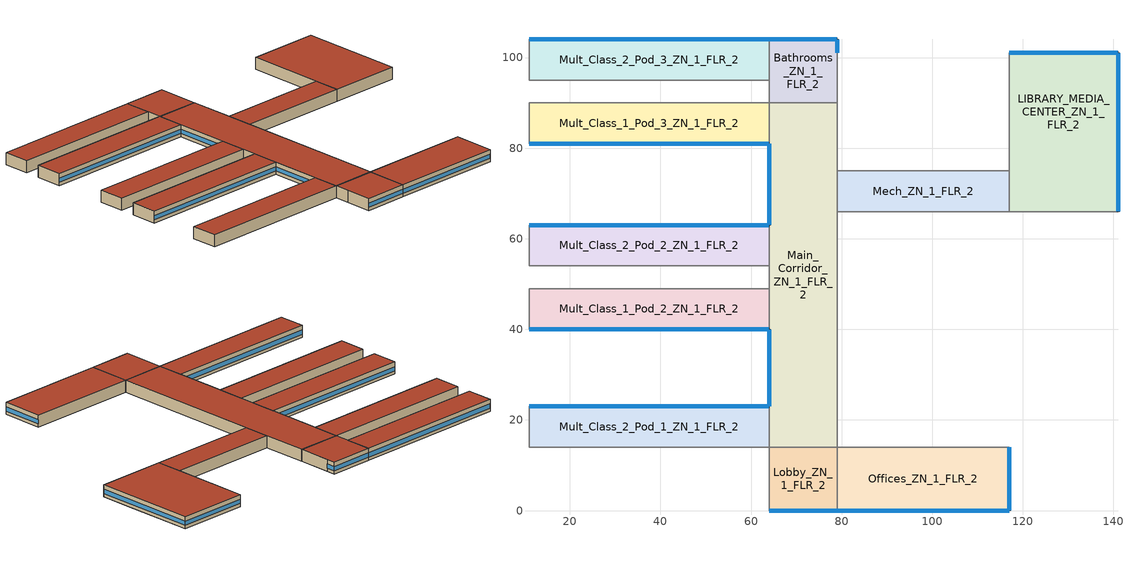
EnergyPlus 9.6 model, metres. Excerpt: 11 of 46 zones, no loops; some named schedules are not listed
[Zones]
Mult_Class_2_Pod_1_ZN_1_FLR_2
 floor to Mult_Class_2_Pod_1_ZN_1_FLR_1 (int_slab_floor): 11,23 64,23 64,14 11,14 z4
 wall outside (nonres_ext_wall): 64,23 11,23 z4:8
 wall to Corridor_Pod_1_ZN_1_FLR_2 (int_wall): 11,14 64,14 z4:8
 wall to Main_Corridor_ZN_1_FLR_2 (int_wall): 64,14 64,23 z4:8
 wall to Corner_Class_2_Pod_1_ZN_1_FLR_2 (int_wall): 11,23 11,14 z4:8
 window (NonresWindow_U_0.38_SHGC_0.38): 63.95,23 11.05,23 z5.1:6.5
 roof outside (nonres_roof): 11,14 64,14 64,23 11,23 z8
Mult_Class_1_Pod_2_ZN_1_FLR_2
 floor to Mult_Class_1_Pod_2_ZN_1_FLR_1 (int_slab_floor): 11,49 64,49 64,40 11,40 z4
 wall outside (nonres_ext_wall): 11,40 64,40 z4:8
 wall to Main_Corridor_ZN_1_FLR_2 (int_wall): 64,40 64,49 z4:8
 wall to Corridor_Pod_2_ZN_1_FLR_2 (int_wall): 64,49 11,49 z4:8
 wall to Corner_Class_1_Pod_2_ZN_1_FLR_2 (int_wall): 11,49 11,40 z4:8
 window (NonresWindow_U_0.38_SHGC_0.38): 11.05,40 63.95,40 z5.1:6.5
 roof outside (nonres_roof): 11,40 64,40 64,49 11,49 z8
Mult_Class_2_Pod_2_ZN_1_FLR_2
 floor to Mult_Class_2_Pod_2_ZN_1_FLR_1 (int_slab_floor): 11,63 64,63 64,54 11,54 z4
 wall outside (nonres_ext_wall): 64,63 11,63 z4:8
 wall to Corridor_Pod_2_ZN_1_FLR_2 (int_wall): 11,54 64,54 z4:8
 wall to Main_Corridor_ZN_1_FLR_2 (int_wall): 64,54 64,63 z4:8
 wall to Corner_Class_2_Pod_2_ZN_1_FLR_2 (int_wall): 11,63 11,54 z4:8
 window (NonresWindow_U_0.38_SHGC_0.38): 63.95,63 11.05,63 z5.1:6.5
 roof outside (nonres_roof): 11,54 64,54 64,63 11,63 z8
Mult_Class_1_Pod_3_ZN_1_FLR_2
 floor to Mult_Class_1_Pod_3_ZN_1_FLR_1 (int_slab_floor): 11,90 64,90 64,81 11,81 z4
 wall outside (nonres_ext_wall): 11,81 64,81 z4:8
 wall to Main_Corridor_ZN_1_FLR_2 (int_wall): 64,81 64,90 z4:8
 wall to Corridor_Pod_3_ZN_1_FLR_2 (int_wall): 64,90 11,90 z4:8
 wall to Corner_Class_1_Pod_3_ZN_1_FLR_2 (int_wall): 11,90 11,81 z4:8
 window (NonresWindow_U_0.38_SHGC_0.38): 11.05,81 63.95,81 z5.1:6.5
 roof outside (nonres_roof): 11,81 64,81 64,90 11,90 z8
Mult_Class_2_Pod_3_ZN_1_FLR_2
 floor to Mult_Class_2_Pod_3_ZN_1_FLR_1 (int_slab_floor): 11,104 64,104 64,95 11,95 z4
 wall outside (nonres_ext_wall): 64,104 11,104 z4:8
 wall to Corridor_Pod_3_ZN_1_FLR_2 (int_wall): 11,95 64,95 z4:8
 wall to Bathrooms_ZN_1_FLR_2 (int_wall): 64,95 64,104 z4:8
 wall to Corner_Class_2_Pod_3_ZN_1_FLR_2 (int_wall): 11,104 11,95 z4:8
 window (NonresWindow_U_0.38_SHGC_0.38): 63.95,104 11.05,104 z5.1:6.5
 roof outside (nonres_roof): 11,95 64,95 64,104 11,104 z8
Main_Corridor_ZN_1_FLR_2
 floor to Main_Corridor_ZN_1_FLR_1 (int_slab_floor): 64,90 79,90 79,14 64,14 z4
 wall outside (nonres_ext_wall): 64,81 64,63 / 64,40 64,23 z4:8
 wall to Lobby_ZN_1_FLR_2 (int_wall): 64,14 79,14 z4:8
 wall to Gym_ZN_1_FLR_1 (int_wall): 79,14 79,66 z4:8
 wall to Mech_ZN_1_FLR_2 (int_wall): 79,66 79,75 z4:8
 wall to Auditorium_ZN_1_FLR_1 (nonres_ext_wall): 79,75 79,90 z4:8
 wall to Bathrooms_ZN_1_FLR_2 (int_wall): 79,90 64,90 z4:8
 wall to Corridor_Pod_2_ZN_1_FLR_2 (int_wall): 64,54 64,49 z4:8
 window (NonresWindow_U_0.38_SHGC_0.38): 64,80.95 64,63.05 / 64,39.95 64,23.05 z5.1:6.51
 roof outside (nonres_roof): 64,14 79,14 79,90 64,90 z8
Lobby_ZN_1_FLR_2
 floor to Lobby_ZN_1_FLR_1 (int_slab_floor): 64,14 79,14 79,0 64,0 z4
 wall outside (nonres_ext_wall): 64,0 79,0 z4:8
 wall to Offices_ZN_1_FLR_2 (int_wall): 79,0 79,14 z4:8
 wall to Corridor_Pod_1_ZN_1_FLR_2 (int_wall): 64,14 64,9 z4:8
 wall to Mult_Class_1_Pod_1_ZN_1_FLR_2 (int_wall): 64,9 64,0 z4:8
 window (NonresWindow_U_0.38_SHGC_0.38): 64.05,0 78.95,0 z5.1:6.51
 roof outside (nonres_roof): 64,0 79,0 79,14 64,14 z8
Bathrooms_ZN_1_FLR_2
 floor to Bathrooms_ZN_1_FLR_1 (int_slab_floor): 64,104 79,104 79,90 64,90 z4
 wall outside (nonres_ext_wall): 79,101 79,104 64,104 z4:8
 wall to Auditorium_ZN_1_FLR_1 (nonres_ext_wall): 79,90 79,101 z4:8
 wall to Corridor_Pod_3_ZN_1_FLR_2 (int_wall): 64,95 64,90 z4:8
 window (NonresWindow_U_0.38_SHGC_0.38): 79,101.05 79,103.95 z5.1:6.55; 78.95,104 64.05,104 z5.1:6.51
 roof outside (nonres_roof): 64,90 79,90 79,104 64,104 z8
Offices_ZN_1_FLR_2
 floor to Offices_ZN_1_FLR_1 (int_slab_floor): 79,14 117,14 117,0 79,0 z4
 wall outside (nonres_ext_wall): 79,0 117,0 117,14 z4:8
 wall to Gym_ZN_1_FLR_1 (int_wall): 117,14 79,14 z4:8
 window (NonresWindow_U_0.38_SHGC_0.38): 79.05,0 116.95,0 z5.1:6.5; 117,0.05 117,13.95 z5.1:6.51
 roof outside (nonres_roof): 79,0 117,0 117,14 79,14 z8
LIBRARY_MEDIA_CENTER_ZN_1_FLR_2
 floor to Kitchen_ZN_1_FLR_1 (int_slab_floor): 117,75 141,75 141,66 117,66 z4
 floor to Cafeteria_ZN_1_FLR_1 (int_slab_floor): 117,101 141,101 141,75 117,75 z4
 wall outside (nonres_ext_wall): 141,66 141,101 117,101 z4:8
 wall to Aux_Gym_ZN_1_FLR_1 (int_wall): 117,66 141,66 z4:8
 wall to Mech_ZN_1_FLR_2 (int_wall): 117,75 117,66 z4:8
 wall to Auditorium_ZN_1_FLR_1 (int_wall): 117,101 117,75 z4:8
 window (NonresWindow_U_0.38_SHGC_0.38): 141,66.05 141,100.95 z5.1:6.5; 140.95,101 117.05,101 z5.1:6.51
 roof outside (nonres_roof): 117,66 141,66 141,101 117,101 z8
Mech_ZN_1_FLR_2
 floor to Mech_ZN_1_FLR_1 (int_slab_floor): 79,75 117,75 117,66 79,66 z4
 wall to Gym_ZN_1_FLR_1 (int_wall): 79,66 117,66 z4:8
 wall to Auditorium_ZN_1_FLR_1 (int_wall): 117,75 79,75 z4:8
 roof outside (nonres_roof): 79,66 117,66 117,75 79,75 z8
[Building]
SchoolSecondary: North Axis {deg}=0; Terrain=City; Loads Convergence Tolerance Value {W}=0.04; Temperature Convergence Tolerance Value {deltaC}=0.2; Solar Distribution=FullInteriorAndExterior; Maximum Number of Warmup Days=25; Minimum Number of Warmup Days=6
[Site:Location]
Denver-Aurora-Buckley.AFB_CO_USA WMO=724695: Latitude {deg}=39.72; Longitude {deg}=-104.75; Time Zone {hr}=-7; Elevation {m}=1726
[SizingPeriod:DesignDay] Day of Month=21; Dry-Bulb Temperature Range Modifier Type=DefaultMultipliers; Humidity Condition Type=Wetbulb; Barometric Pressure {Pa}=82237; Rain Indicator=No; Snow Indicator=No; Daylight Saving Time Indicator=No
Name | Month | Day Type | Maximum Dry-Bulb Temperature {C} | Daily Dry-Bulb Temperature Range {deltaC} | Wetbulb or DewPoint at Maximum Dry-Bulb {C} | Wind Speed {m/s} | Wind Direction {deg} | Solar Model Indicator | Sky Clearness | ASHRAE Clear Sky Optical Depth for Beam Irradiance (taub) | ASHRAE Clear Sky Optical Depth for Diffuse Irradiance (taud)
Denver-Aurora-Buckley.AFB_CO_USA Ann Htg 99.6% Condns DB | 12 | WinterDesignDay | -17.9 | 0 | -17.9 | 2.5 | 180 | ASHRAEClearSky | 0
Denver-Aurora-Buckley.AFB_CO_USA Ann Clg .4% Condns DB=>MWB | 7 | SummerDesignDay | 33.9 | 14.8 | 15 | 3.6 | 30 | ASHRAETau |  | 0.423 | 2.02
[Site:WaterMainsTemperature]
Calculation Method=CORRELATION; Annual Average Outdoor Air Temperature {C}=9.95; Maximum Difference In Monthly Average Outdoor Air Temperatures {deltaC}=23.7
[Site:GroundTemperature:FCfactorMethod]
7.1, 3, -1, 0.8, -0.2, 4.8, 6.1, 13.7, 22.2, 22.7, 21.7, 18.5
[Material:NoMass] Thermal Absorptance=0.9; Solar Absorptance=0.7
Name | Roughness | Thermal Resistance {m2-K/W} | Visible Absorptance
CP02 CARPET PAD | VeryRough | 0.21648 | 0.8
Nonres_Roof_Insulation | MediumSmooth | 5.30668 | 0.7
Nonres_Exterior_Wall_Insulation | MediumSmooth | 2.81828 | 0.7
[Construction]
InteriorFurnishings: Std Wood 6inch
int_wall: G01 13mm gypsum board, G01 13mm gypsum board
int_slab_floor: 100mm Normalweight concrete floor, CP02 CARPET PAD
nonres_roof: F13 Built-up roofing, Nonres_Roof_Insulation, F08 Metal surface
nonres_ext_wall: F07 25mm stucco, G01 16mm gypsum board, Nonres_Exterior_Wall_Insulation, G01 16mm gypsum board
NonresWindow_U_0.38_SHGC_0.38: Nonres Window Glazing Layer
[Material]
Name | Roughness | Thickness {m} | Conductivity {W/m-K} | Density {kg/m3} | Specific Heat {J/kg-K} | Thermal Absorptance | Solar Absorptance | Visible Absorptance
Std Wood 6inch | MediumSmooth | 0.15 | 0.12 | 540 | 1210 | 0.9 | 0.7 | 0.7
F07 25mm stucco | Smooth | 0.0254 | 0.72 | 1856 | 840 | 0.9 | 0.7 | 0.7
F08 Metal surface | Smooth | 0.0008 | 45.28 | 7824 | 500
F13 Built-up roofing | Rough | 0.0095 | 0.16 | 1120 | 1460 | 0.9 | 0.77
G01 13mm gypsum board | Smooth | 0.0127 | 0.16 | 800 | 1090 | 0.9 | 0.7 | 0.5
G01 16mm gypsum board | MediumSmooth | 0.0159 | 0.16 | 800 | 1090
100mm Normalweight concrete floor | MediumRough | 0.1016 | 2.31 | 2322 | 832
[WindowMaterial:SimpleGlazingSystem]
Nonres Window Glazing Layer: U-Factor {W/m2-K}=2.15774; Solar Heat Gain Coefficient=0.38; Visible Transmittance=0.418
[Zone] Type=1; Multiplier=1; Ceiling Height {m}=4; Floor Area {m2}=autocalculate; Part of Total Floor Area=Yes
Name | Volume {m3}
Mult_Class_2_Pod_1_ZN_1_FLR_2; Mult_Class_1_Pod_2_ZN_1_FLR_2; Mult_Class_2_Pod_2_ZN_1_FLR_2; Mult_Class_1_Pod_3_ZN_1_FLR_2; Mult_Class_2_Pod_3_ZN_1_FLR_2 | 1908
Main_Corridor_ZN_1_FLR_2 | 4560
Lobby_ZN_1_FLR_2; Bathrooms_ZN_1_FLR_2 | 840
Offices_ZN_1_FLR_2 | 2128
LIBRARY_MEDIA_CENTER_ZN_1_FLR_2 | 3360
Mech_ZN_1_FLR_2 | 1368
[InternalMass] Construction=InteriorFurnishings
Name | Zone or ZoneList | Surface Area {m2}
Mult_Class_2_Pod_1_ZN_1_FLR_2_InternalMass_1 | Mult_Class_2_Pod_1_ZN_1_FLR_2 | 954
Mult_Class_1_Pod_2_ZN_1_FLR_2_InternalMass_1 | Mult_Class_1_Pod_2_ZN_1_FLR_2 | 954
Mult_Class_2_Pod_2_ZN_1_FLR_2_InternalMass_1 | Mult_Class_2_Pod_2_ZN_1_FLR_2 | 954
Mult_Class_1_Pod_3_ZN_1_FLR_2_InternalMass_1 | Mult_Class_1_Pod_3_ZN_1_FLR_2 | 954
Mult_Class_2_Pod_3_ZN_1_FLR_2_InternalMass_1 | Mult_Class_2_Pod_3_ZN_1_FLR_2 | 954
Main_Corridor_ZN_1_FLR_2_InternalMass_1 | Main_Corridor_ZN_1_FLR_2 | 2280
Lobby_ZN_1_FLR_2_InternalMass_1 | Lobby_ZN_1_FLR_2 | 420
Bathrooms_ZN_1_FLR_2_InternalMass_1 | Bathrooms_ZN_1_FLR_2 | 420
Offices_ZN_1_FLR_2_InternalMass_1 | Offices_ZN_1_FLR_2 | 1064
LIBRARY_MEDIA_CENTER_ZN_1_FLR_2_InternalMass_1 | LIBRARY_MEDIA_CENTER_ZN_1_FLR_2 | 1680
Mech_ZN_1_FLR_2_InternalMass_1 | Mech_ZN_1_FLR_2 | 684
[People] Fraction Radiant=0.3; Sensible Heat Fraction=AUTOCALCULATE; Activity Level Schedule=ACTIVITY_SCH; Enable ASHRAE 55 Comfort Warnings=No; Mean Radiant Temperature Calculation Type=ZoneAveraged; Work Efficiency Schedule=WORK_EFF_SCH; Clothing Insulation Calculation Method=ClothingInsulationSchedule; Clothing Insulation Schedule=CLOTHING_SCH; Air Velocity Schedule=AIR_VELO_SCH; Thermal Comfort Model 1 Type=FANGER
Name | Zone or ZoneList or Space or SpaceList | Number of People Schedule | Number of People Calculation Method | Floor Area per Person {m2/person}
Mult_Class_2_Pod_1_ZN_1_FLR_2 | Mult_Class_2_Pod_1_ZN_1_FLR_2 | BLDG_OCC_SCH | Area/Person | 2.654
Mult_Class_1_Pod_2_ZN_1_FLR_2 | Mult_Class_1_Pod_2_ZN_1_FLR_2 | BLDG_OCC_SCH | Area/Person | 2.654
Mult_Class_2_Pod_2_ZN_1_FLR_2 | Mult_Class_2_Pod_2_ZN_1_FLR_2 | BLDG_OCC_SCH | Area/Person | 2.654
Mult_Class_1_Pod_3_ZN_1_FLR_2 | Mult_Class_1_Pod_3_ZN_1_FLR_2 | BLDG_OCC_SCH_Extend | Area/Person | 2.654
Mult_Class_2_Pod_3_ZN_1_FLR_2 | Mult_Class_2_Pod_3_ZN_1_FLR_2 | BLDG_OCC_SCH_Extend | Area/Person | 2.654
Bathrooms_ZN_1_FLR_2 | Bathrooms_ZN_1_FLR_2 | BLDG_OCC_SCH | People
Offices_ZN_1_FLR_2 | Offices_ZN_1_FLR_2 | BLDG_OCC_SCH_Offices_w_SB | Area/Person | 18.579
LIBRARY_MEDIA_CENTER_ZN_1_FLR_2 | LIBRARY_MEDIA_CENTER_ZN_1_FLR_2 | BLDG_OCC_SCH | Area/Person | 9.289
Mech_ZN_1_FLR_2 | Mech_ZN_1_FLR_2 | BLDG_OCC_SCH | People
[Lights] Design Level Calculation Method=Watts/Area; Return Air Fraction=0; Fraction Radiant=0.37; Fraction Visible=0.2; Fraction Replaceable=1; Return Air Fraction Calculated from Plenum Temperature=No
Name | Zone or ZoneList or Space or SpaceList | Schedule | Watts per Zone Floor Area {W/m2}
Mult_Class_2_Pod_1_ZN_1_FLR_2_Lights | Mult_Class_2_Pod_1_ZN_1_FLR_2 | BLDG_LIGHT_CLASSROOM_SCH | 9.9028
Mult_Class_1_Pod_2_ZN_1_FLR_2_Lights | Mult_Class_1_Pod_2_ZN_1_FLR_2 | BLDG_LIGHT_CLASSROOM_SCH | 9.9028
Mult_Class_2_Pod_2_ZN_1_FLR_2_Lights | Mult_Class_2_Pod_2_ZN_1_FLR_2 | BLDG_LIGHT_CLASSROOM_SCH | 9.9028
Mult_Class_1_Pod_3_ZN_1_FLR_2_Lights | Mult_Class_1_Pod_3_ZN_1_FLR_2 | BLDG_LIGHT_CLASSROOM_SCH | 9.9028
Mult_Class_2_Pod_3_ZN_1_FLR_2_Lights | Mult_Class_2_Pod_3_ZN_1_FLR_2 | BLDG_LIGHT_CLASSROOM_SCH | 9.9028
Main_Corridor_ZN_1_FLR_2_Lights | Main_Corridor_ZN_1_FLR_2 | BLDG_LIGHT_CORRIDOR_SCH | 7.10418
Lobby_ZN_1_FLR_2_Lights | Lobby_ZN_1_FLR_2 | BLDG_LIGHT_LOBBYFLR1_SCH | 10.7639
Bathrooms_ZN_1_FLR_2_Lights | Bathrooms_ZN_1_FLR_2 | BLDG_LIGHT_BATH_SCH | 9.14932
Offices_ZN_1_FLR_2_Lights | Offices_ZN_1_FLR_2 | BLDG_LIGHT_OFFICE_SCH | 10.0104
LIBRARY_MEDIA_CENTER_ZN_1_FLR_2_Lights | LIBRARY_MEDIA_CENTER_ZN_1_FLR_2 | BLDG_LIGHT_LIBRARY_SCH | 8.39585
Mech_ZN_1_FLR_2_Lights | Mech_ZN_1_FLR_2 | BLDG_LIGHT_MECHANIC_SCH | 10.2257
[ElectricEquipment] Schedule=BLDG_EQUIP_SCH; Design Level Calculation Method=EquipmentLevel; Fraction Latent=0; Fraction Radiant=0.5; Fraction Lost=0
Name | Zone or ZoneList or Space or SpaceList | Design Level {W}
Mult_Class_2_Pod_1_ZN_1_FLR_2_PlugMisc_Equip | Mult_Class_2_Pod_1_ZN_1_FLR_2 | 4770
Mult_Class_1_Pod_2_ZN_1_FLR_2_PlugMisc_Equip | Mult_Class_1_Pod_2_ZN_1_FLR_2 | 4770
Mult_Class_2_Pod_2_ZN_1_FLR_2_PlugMisc_Equip | Mult_Class_2_Pod_2_ZN_1_FLR_2 | 4770
Mult_Class_1_Pod_3_ZN_1_FLR_2_PlugMisc_Equip | Mult_Class_1_Pod_3_ZN_1_FLR_2 | 9540
Mult_Class_2_Pod_3_ZN_1_FLR_2_PlugMisc_Equip | Mult_Class_2_Pod_3_ZN_1_FLR_2 | 9540
Main_Corridor_ZN_1_FLR_2_PlugMisc_Equip | Main_Corridor_ZN_1_FLR_2 | 4560
Lobby_ZN_1_FLR_2_PlugMisc_Equip | Lobby_ZN_1_FLR_2 | 840
Bathrooms_ZN_1_FLR_2_PlugMisc_Equip | Bathrooms_ZN_1_FLR_2 | 840
Offices_ZN_1_FLR_2_PlugMisc_Equip | Offices_ZN_1_FLR_2 | 5745.6
LIBRARY_MEDIA_CENTER_ZN_1_FLR_2_PlugMisc_Equip | LIBRARY_MEDIA_CENTER_ZN_1_FLR_2 | 8400
Mech_ZN_1_FLR_2_PlugMisc_Equip | Mech_ZN_1_FLR_2 | 1368
[Daylighting:Controls] Daylighting Method=SplitFlux; Lighting Control Type=Stepped; Minimum Input Power Fraction for Continuous or ContinuousOff Dimming Control=0.3; Minimum Light Output Fraction for Continuous or ContinuousOff Dimming Control=0.2; Number of Stepped Control Steps=3; Probability Lighting will be Reset When Needed in Manual Stepped Control=1; Maximum Allowable Discomfort Glare Index=22
Name | Zone or Space | Glare Calculation Daylighting Reference Point | Glare Calculation Azimuth Angle of View Direction Clockwise from Zone y-Axis {deg} | Daylighting Reference Point 1 | Fraction of Lights Controlled by Reference Point 1 | Illuminance Setpoint at Reference Point 1 {lux} | Daylighting Reference Point 2 | Fraction of Lights Controlled by Reference Point 2 | Illuminance Setpoint at Reference Point 2 {lux}
Mult_Class_2_Pod_1_ZN_1_FLR_2_DaylCtrl | Mult_Class_2_Pod_1_ZN_1_FLR_2 | Mult_Class_2_Pod_1_ZN_1_FLR_2_DaylRefPt1 | 0 | Mult_Class_2_Pod_1_ZN_1_FLR_2_DaylRefPt1 | 0.28 | 377 | Mult_Class_2_Pod_1_ZN_1_FLR_2_DaylRefPt2 | 0.28 | 377
Mult_Class_1_Pod_2_ZN_1_FLR_2_DaylCtrl | Mult_Class_1_Pod_2_ZN_1_FLR_2 | Mult_Class_1_Pod_2_ZN_1_FLR_2_DaylRefPt1 | 180 | Mult_Class_1_Pod_2_ZN_1_FLR_2_DaylRefPt1 | 0.28 | 377 | Mult_Class_1_Pod_2_ZN_1_FLR_2_DaylRefPt2 | 0.28 | 377
Mult_Class_2_Pod_2_ZN_1_FLR_2_DaylCtrl | Mult_Class_2_Pod_2_ZN_1_FLR_2 | Mult_Class_2_Pod_2_ZN_1_FLR_2_DaylRefPt1 | 0 | Mult_Class_2_Pod_2_ZN_1_FLR_2_DaylRefPt1 | 0.28 | 377 | Mult_Class_2_Pod_2_ZN_1_FLR_2_DaylRefPt2 | 0.28 | 377
Mult_Class_1_Pod_3_ZN_1_FLR_2_DaylCtrl | Mult_Class_1_Pod_3_ZN_1_FLR_2 | Mult_Class_1_Pod_3_ZN_1_FLR_2_DaylRefPt1 | 180 | Mult_Class_1_Pod_3_ZN_1_FLR_2_DaylRefPt1 | 0.28 | 377 | Mult_Class_1_Pod_3_ZN_1_FLR_2_DaylRefPt2 | 0.28 | 377
Mult_Class_2_Pod_3_ZN_1_FLR_2_DaylCtrl | Mult_Class_2_Pod_3_ZN_1_FLR_2 | Mult_Class_2_Pod_3_ZN_1_FLR_2_DaylRefPt1 | 0 | Mult_Class_2_Pod_3_ZN_1_FLR_2_DaylRefPt1 | 0.28 | 377 | Mult_Class_2_Pod_3_ZN_1_FLR_2_DaylRefPt2 | 0.28 | 377
Lobby_ZN_1_FLR_2_DaylCtrl | Lobby_ZN_1_FLR_2 | Lobby_ZN_1_FLR_2_DaylRefPt1 | 180 | Lobby_ZN_1_FLR_2_DaylRefPt1 | 0.18 | 269 | Lobby_ZN_1_FLR_2_DaylRefPt2 | 0.18 | 269
Offices_ZN_1_FLR_2_DaylCtrl | Offices_ZN_1_FLR_2 | Offices_ZN_1_FLR_2_DaylRefPt1 | 180 | Offices_ZN_1_FLR_2_DaylRefPt1 | 0.36 | 323 | Offices_ZN_1_FLR_2_DaylRefPt2 | 0.08 | 323
LIBRARY_MEDIA_CENTER_ZN_1_FLR_2_DaylCtrl | LIBRARY_MEDIA_CENTER_ZN_1_FLR_2 | LIBRARY_MEDIA_CENTER_ZN_1_FLR_2_DaylRefPt1 | 0 | LIBRARY_MEDIA_CENTER_ZN_1_FLR_2_DaylRefPt1 | 0.21 | 538 | LIBRARY_MEDIA_CENTER_ZN_1_FLR_2_DaylRefPt2 | 0.11 | 538
[ZoneInfiltration:DesignFlowRate] Schedule=INFIL_SCH_PNNL; Design Flow Rate Calculation Method=Flow/ExteriorArea; Constant Term Coefficient=0; Temperature Term Coefficient=0; Velocity Term Coefficient=0.224; Velocity Squared Term Coefficient=0
Name | Zone or ZoneList | Flow per Exterior Surface Area {m3/s-m2}
Mult_Class_2_Pod_1_ZN_1_FLR_2_Infiltration | Mult_Class_2_Pod_1_ZN_1_FLR_2 | 0.00017524
Mult_Class_1_Pod_2_ZN_1_FLR_2_Infiltration | Mult_Class_1_Pod_2_ZN_1_FLR_2 | 0.00017524
Mult_Class_2_Pod_2_ZN_1_FLR_2_Infiltration | Mult_Class_2_Pod_2_ZN_1_FLR_2 | 0.00017524
Mult_Class_1_Pod_3_ZN_1_FLR_2_Infiltration | Mult_Class_1_Pod_3_ZN_1_FLR_2 | 0.00017524
Mult_Class_2_Pod_3_ZN_1_FLR_2_Infiltration | Mult_Class_2_Pod_3_ZN_1_FLR_2 | 0.00017524
Main_Corridor_ZN_1_FLR_2_Infiltration | Main_Corridor_ZN_1_FLR_2 | 8.4775e-05
Lobby_ZN_1_FLR_2_Infiltration | Lobby_ZN_1_FLR_2 | 0.000126309
Bathrooms_ZN_1_FLR_2_Infiltration | Bathrooms_ZN_1_FLR_2 | 0.00020255
Offices_ZN_1_FLR_2_Infiltration | Offices_ZN_1_FLR_2 | 0.000159878
LIBRARY_MEDIA_CENTER_ZN_1_FLR_2_Infiltration | LIBRARY_MEDIA_CENTER_ZN_1_FLR_2 | 0.000124602
Mech_ZN_1_FLR_2_Infiltration | Mech_ZN_1_FLR_2 | 0
[Exterior:Lights] Control Option=AstronomicalClock
Name | Schedule | Design Level {W}
Exterior_Lights_a | Exterior_lighting_schedule_a | 441.8
Exterior_Lights_b | Exterior_lighting_schedule_b_2016 | 2994.5
Exterior_Lights_c | Exterior_lighting_schedule_c_2016 | 2973.7
[EnergyManagementSystem:ProgramCallingManager]
SET_cCL2_Pod_2_ZN_1_FLR_2_Light_EMS_Program_Prog_Manager: BeginTimestepBeforePredictor; SET_cCL2_Pod_2_ZN_1_FLR_2_Light_EMS_Program
SET_mCl2_Pod_2_ZN_1_FLR_2_Light_EMS_Program_Prog_Manager: BeginTimestepBeforePredictor; SET_mCl2_Pod_2_ZN_1_FLR_2_Light_EMS_Program
SET_cCL1_Pod_3_ZN_1_FLR_2_Light_EMS_Program_Prog_Manager: BeginTimestepBeforePredictor; SET_cCL1_Pod_3_ZN_1_FLR_2_Light_EMS_Program
SET_mCl1_Pod_3_ZN_1_FLR_2_Light_EMS_Program_Prog_Manager: BeginTimestepBeforePredictor; SET_mCl1_Pod_3_ZN_1_FLR_2_Light_EMS_Program
SET_cPOD3_ZN_1_FLR_2_Light_EMS_Program_Prog_Manager: BeginTimestepBeforePredictor; SET_cPOD3_ZN_1_FLR_2_Light_EMS_Program
SET_cCL2_Pod_3_ZN_1_FLR_2_Light_EMS_Program_Prog_Manager: BeginTimestepBeforePredictor; SET_cCL2_Pod_3_ZN_1_FLR_2_Light_EMS_Program
SET_mCl2_Pod_3_ZN_1_FLR_2_Light_EMS_Program_Prog_Manager: BeginTimestepBeforePredictor; SET_mCl2_Pod_3_ZN_1_FLR_2_Light_EMS_Program
SET_Main_Corridor_ZN_1_FLR_2_Light_EMS_Program_Prog_Manager: BeginTimestepBeforePredictor; SET_Main_Corridor_ZN_1_FLR_2_Light_EMS_Program
SET_Lobby_ZN_1_FLR_2_Light_EMS_Program_Prog_Manager: BeginTimestepBeforePredictor; SET_Lobby_ZN_1_FLR_2_Light_EMS_Program
SET_Mech_ZN_1_FLR_2_Light_EMS_Program_Prog_Manager: BeginTimestepBeforePredictor; SET_Mech_ZN_1_FLR_2_Light_EMS_Program
